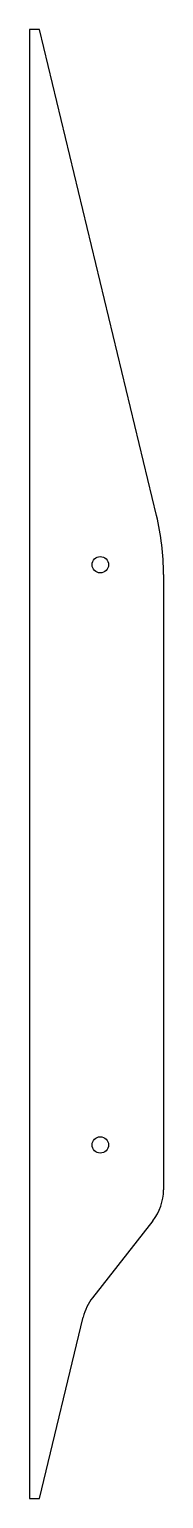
# Model space of a CAD drawing. Extents: x 291 to 344, y -18 to 564.
import ezdxf

# ---------------------------------------------------------------- set-up
doc = ezdxf.new("R2010")
doc.units = 0
doc.layers.get('0').update_dxf_attribs({"linetype": 'CONTINUOUS'})

msp = doc.modelspace()

# ---------------------------------------------------------------- linework, layer by layer
at = {"color": 7, "linetype": 'CONTINUOUS'}
for p, q in [((291.19, 564.39), (291.19, -18)), ((295.19, 564.39), (291.19, 564.39)), ((341.43, 371.7), (295.19, 564.39)), ((344.19, 348.36), (344.19, 104.39)), ((339.95, 92.08), (316.15, 61.62)), ((295.19, -18), (312.46, 53.97)), ((291.19, -18), (295.19, -18))]:
    msp.add_line(p, q, dxfattribs=at)
for centre in [(319.19, 352.19), (319.19, 122.19)]:
    msp.add_circle(centre, 3.25)
for centre, radius, start, end in [((244.19, 348.36), 100, 0, 13.49406), ((324.19, 104.39), 20, 322, 360), ((331.91, 49.3), 20, 142, 166.50594)]:
    msp.add_arc(centre, radius, start, end, dxfattribs=at)

doc.saveas('drawing.dxf')
